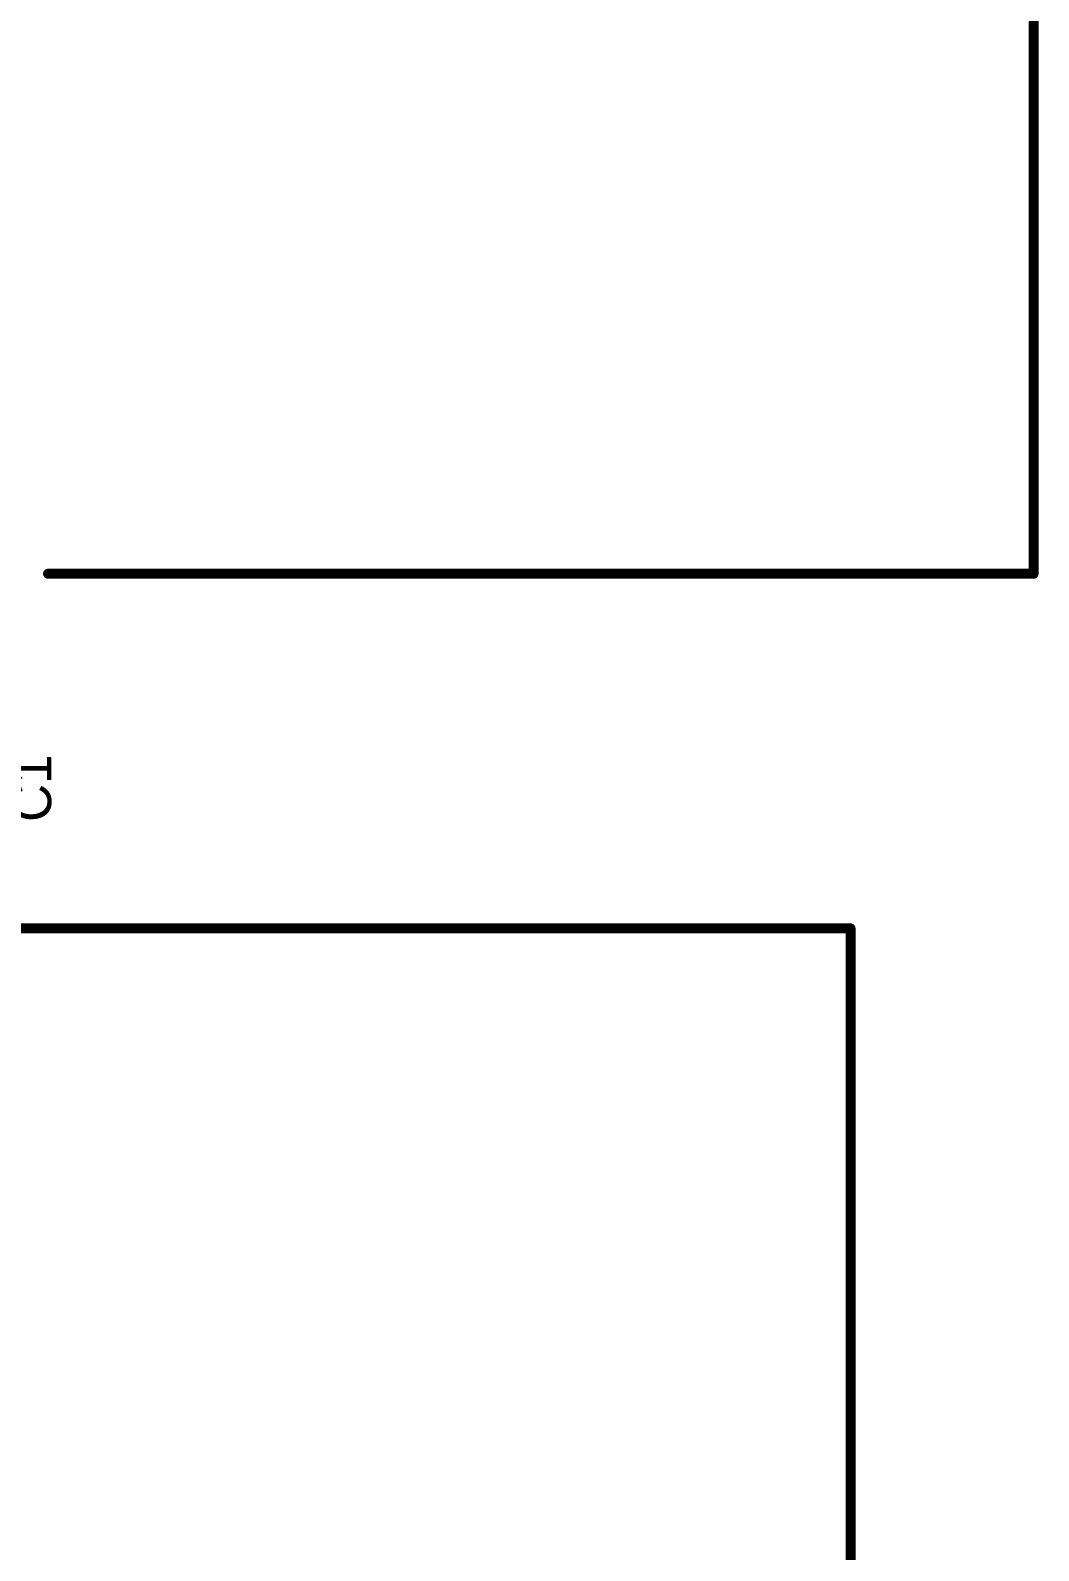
# Model space of a CAD drawing. Header units: millimetres. Extents: x 25 to 277, y 19 to 169.
# Drawn here: x 102.07 to 127.68, y 75.6 to 114.2 of the extents above; entities that cross this region are included whole.
import ezdxf

# ---------------------------------------------------------------- set-up
doc = ezdxf.new("R2010")
doc.units = ezdxf.units.MM
doc.layers.add('BottomOverlay', color=54, linetype='Continuous')
doc.layers.add('TopOverlay', color=2, linetype='Continuous')

msp = doc.modelspace()

# ---------------------------------------------------------------- linework, layer by layer
at = {"layer": 'BottomOverlay', "const_width": 0.254}
for points in [[(127.5499862, 100.39998716), (127.5499862, 136.79998802)], [(102.51998546, 100.39998716), (127.5499862, 100.39998716)], [(57.89998834, 91.39998738), (122.89998788, 91.39998738)], [(122.89998788, 27.39998838), (122.89998788, 91.39998738)]]:
    msp.add_lwpolyline(points, dxfattribs=at)
at = {"layer": 'BottomOverlay', "const_width": 0.127}
for points in [[(102.45648546, 100.39998716, 1), (102.58348546, 100.39998716, 1)], [(127.4864862, 100.39998716, 1), (127.6134862, 100.39998716, 1)], [(127.4864862, 100.39998716, 1), (127.6134862, 100.39998716, 1)], [(122.83648788, 91.39998738, 1), (122.96348788, 91.39998738, 1)], [(122.83648788, 91.39998738, 1), (122.96348788, 91.39998738, 1)]]:
    msp.add_lwpolyline(points, format="xyb", close=True, dxfattribs=at)

# ---------------------------------------------------------------- texts
at = {"layer": 'TopOverlay'}
msp.add_text('C1', height=1.00000054, rotation=90, dxfattribs=at).set_placement((102.59998784, 94.09998705999999))

doc.saveas('drawing.dxf')
